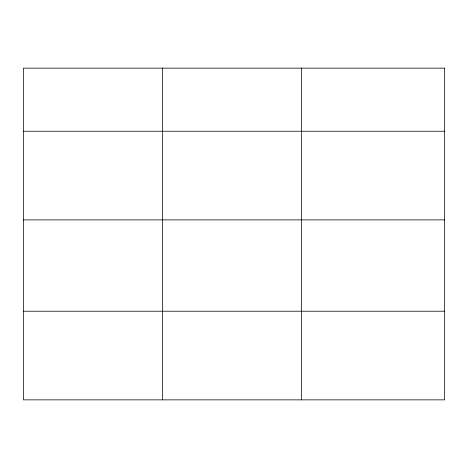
<?xml version="1.0" encoding="UTF-8"?>
<svg xmlns="http://www.w3.org/2000/svg" width="468" height="468" viewBox="0 0 468 468"><rect width="100%" height="100%" fill="white"/><g stroke="black" fill="none" stroke-linecap="round" stroke-linejoin="round"><path stroke-width="0.7" d="M23.4 131.239L444.6 131.239M23.4 219.884L444.6 219.884M23.4 311.214L444.6 311.214M301.392 68.141L301.392 399.859M162.396 68.141L162.396 399.859M444.6 68.141L23.4 68.141L23.4 399.859L444.6 399.859L444.6 68.141"/></g></svg>
